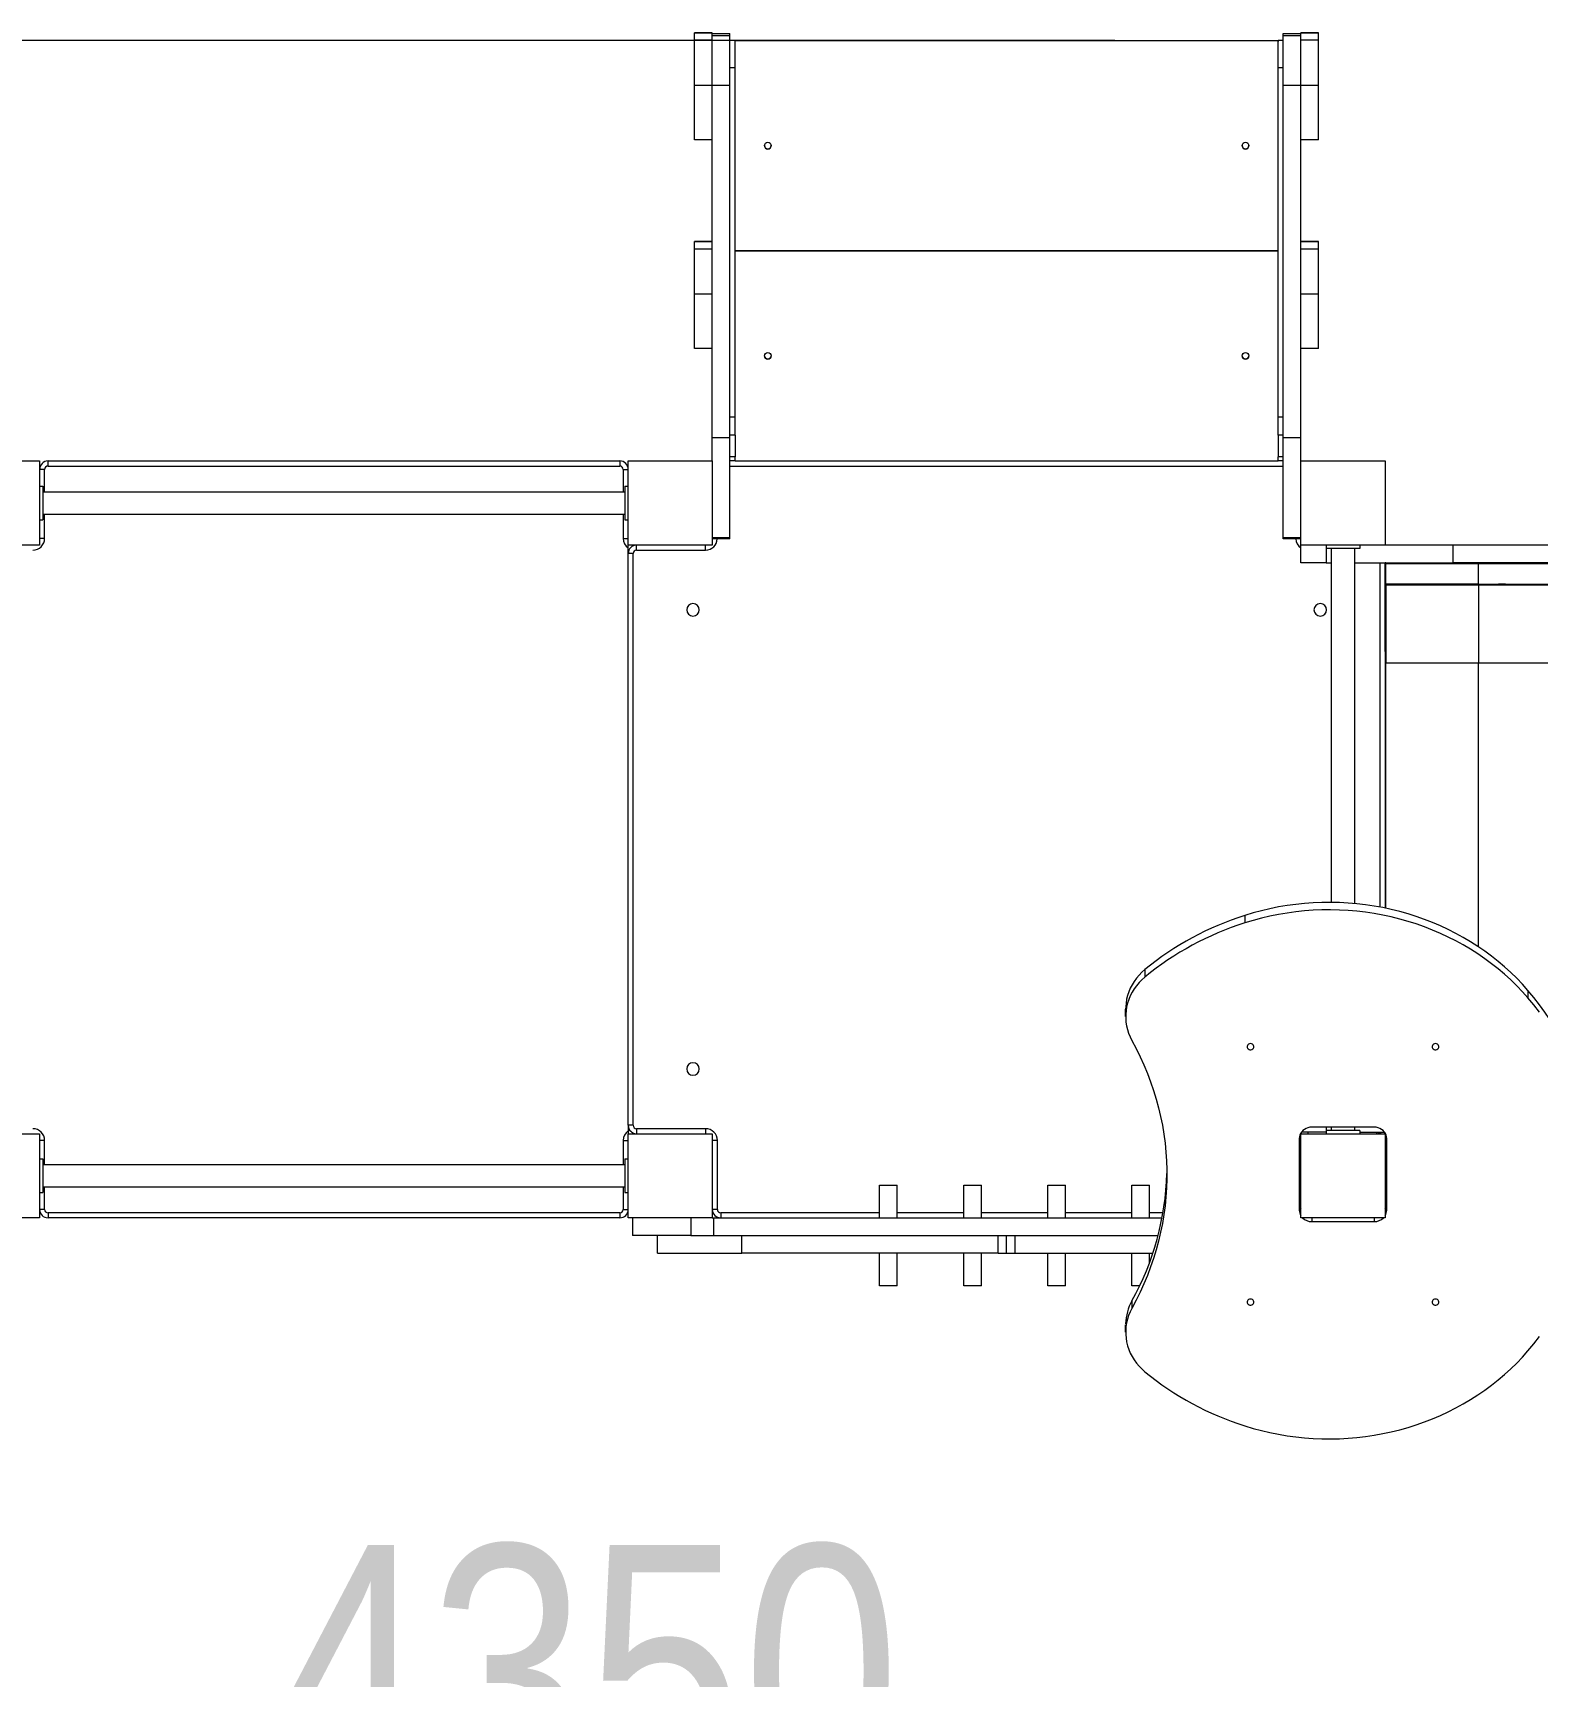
# Model space of a CAD drawing. Header units: millimetres. Extents: x -4375 to 4179, y -2869 to 2308.
# Drawn here: x -679 to 1110, y -1137 to 817 of the extents above; entities that cross this region are included whole.
import ezdxf

# ---------------------------------------------------------------- set-up
doc = ezdxf.new("R2010")
doc.units = ezdxf.units.MM
for name, color, linetype in [('DIKOM_ОБЪЕКТ', 7, 'Continuous'), ('DIKOM_РАЗМЕР_ЗОНА', 7, 'Continuous'), ('DIKOM_РАЗМЕР_ОБЪЕКТА', 7, 'Continuous')]:
    doc.layers.add(name, color=color, linetype=linetype)
doc.styles.add('style1', font='arial.ttf', dxfattribs={"width": 0.8})
doc.dimstyles.new('1-50', dxfattribs={"dimtxt": 300, "dimasz": 200, "dimexe": 100, "dimexo": 0, "dimgap": 100, "dimtad": 1, "dimtxsty": 'style1', "dimcen": 200, "dimclrd": 7, "dimclre": 7, "dimclrt": 7, "dimadec": 1, "dimazin": 2, "dimtfac": 1, "dimtmove": 0, "dimatfit": 2, "dimfxl": 0, "dimlwd": 25, "dimlwe": 18, "dimarcsym": 0})

# ---------------------------------------------------------------- blocks, each defined once
blk = doc.blocks.new('*D1')
at = {"layer": 'Defpoints', "color": 0, "transparency": 16777216}
for p in [(-2171.2, -294.2), (2178.8, -294.2), (-2171.2, -1386.7)]:
    blk.add_point(p, dxfattribs=at)
at = {"layer": 'DIKOM_РАЗМЕР_ОБЪЕКТА', "color": 7, "lineweight": 18, "transparency": 16777216}
for p, q in [((-2171.2, -294.2), (-2171.2, -1486.7)), ((2178.8, -294.2), (2178.8, -1486.7))]:
    blk.add_line(p, q, dxfattribs=at)
at = {"layer": 'DIKOM_РАЗМЕР_ОБЪЕКТА', "color": 7, "lineweight": 25, "transparency": 16777216}
blk.add_line((1978.8, -1386.7), (-1971.2, -1386.7), dxfattribs=at)
at = {"layer": 'DIKOM_РАЗМЕР_ОБЪЕКТА', "color": 7, "transparency": 16777216}
for points in [[(-1971.2, -1353.4), (-1971.2, -1420.1), (-2171.2, -1386.7)], [(1978.8, -1353.4), (1978.8, -1420.1), (2178.8, -1386.7)]]:
    blk.add_solid(points, dxfattribs=at)
at = {"layer": 'DIKOM_РАЗМЕР_ОБЪЕКТА', "color": 7, "transparency": 16777216, "insert": (-21.2, -1133.5), "char_height": 300, "attachment_point": 5, "style": 'style1'}
blk.add_mtext('4350', dxfattribs=at)
blk = doc.blocks.new('*D2')
at = {"layer": 'Defpoints', "color": 0, "transparency": 16777216}
for p in [(607.3, 807.7), (-2513.6, -592.3), (-721.2, -592.3)]:
    blk.add_point(p, dxfattribs=at)
at = {"layer": 'DIKOM_РАЗМЕР_ОБЪЕКТА', "color": 7, "lineweight": 18, "transparency": 16777216}
for p, q in [((607.3, 807.7), (-2613.6, 807.7)), ((-721.2, -592.3), (-2613.6, -592.3))]:
    blk.add_line(p, q, dxfattribs=at)
at = {"layer": 'DIKOM_РАЗМЕР_ОБЪЕКТА', "color": 7, "lineweight": 25, "transparency": 16777216}
blk.add_line((-2513.6, 607.7), (-2513.6, -392.3), dxfattribs=at)
at = {"layer": 'DIKOM_РАЗМЕР_ОБЪЕКТА', "color": 7, "transparency": 16777216}
for points in [[(-2546.9, 607.7), (-2480.3, 607.7), (-2513.6, 807.7)], [(-2546.9, -392.3), (-2480.3, -392.3), (-2513.6, -592.3)]]:
    blk.add_solid(points, dxfattribs=at)
at = {"layer": 'DIKOM_РАЗМЕР_ОБЪЕКТА', "color": 7, "transparency": 16777216, "insert": (-2766.8, 107.7), "char_height": 300, "attachment_point": 5, "rotation": 90, "style": 'style1'}
blk.add_mtext('1400', dxfattribs=at)
blk = doc.blocks.new('*D3')
at = {"layer": 'Defpoints', "color": 0, "transparency": 16777216}
for p in [(4178.8, -187.3), (-3671.2, -1137.3), (-3671.2, -2768.6)]:
    blk.add_point(p, dxfattribs=at)
at = {"layer": 'DIKOM_РАЗМЕР_ЗОНА', "color": 7, "lineweight": 18, "transparency": 16777216}
for p, q in [((4178.8, -187.3), (4178.8, -2868.6)), ((-3671.2, -1137.3), (-3671.2, -2868.6))]:
    blk.add_line(p, q, dxfattribs=at)
at = {"layer": 'DIKOM_РАЗМЕР_ЗОНА', "color": 7, "lineweight": 25, "transparency": 16777216}
blk.add_line((3978.8, -2768.6), (-3471.2, -2768.6), dxfattribs=at)
at = {"layer": 'DIKOM_РАЗМЕР_ЗОНА', "color": 7, "transparency": 16777216}
for points in [[(-3471.2, -2735.3), (-3471.2, -2801.9), (-3671.2, -2768.6)], [(3978.8, -2735.3), (3978.8, -2801.9), (4178.8, -2768.6)]]:
    blk.add_solid(points, dxfattribs=at)
at = {"layer": 'DIKOM_РАЗМЕР_ЗОНА', "color": 7, "transparency": 16777216, "insert": (253.8, -2515.4), "char_height": 300, "attachment_point": 5, "style": 'style1'}
blk.add_mtext('7850', dxfattribs=at)

msp = doc.modelspace()

# ---------------------------------------------------------------- linework, layer by layer
at = {"layer": 'DIKOM_ОБЪЕКТ', "color": 7, "linetype": 'Continuous', "lineweight": 15}
for p, q in [((107.781, 816.784), (128.781, 816.784)), ((107.781, 816.778), (107.781, 816.784)), ((128.781, 816.778), (107.781, 816.778)), ((107.781, 816.776), (107.781, 816.778)), ((128.781, 816.776), (107.781, 816.776)), ((107.781, 807.933), (107.781, 816.776)), ((128.781, 807.933), (107.781, 807.933)), ((107.781, 754.39), (107.781, 807.933)), ((128.781, 816.778), (128.781, 816.784)), ((128.781, 816.776), (128.781, 816.778)), ((128.781, 816.165), (128.781, 816.776)), ((128.781, 816.165), (149.781, 816.165)), ((128.781, 813.501), (128.781, 816.162)), ((128.781, 807.933), (128.781, 813.501)), ((149.781, 813.421), (128.781, 813.421)), ((128.781, 754.39), (128.781, 807.933)), ((149.781, 813.421), (149.781, 816.165)), ((149.781, 754.136), (149.781, 813.421)), ((155.781, 807.669), (149.781, 807.669)), ((155.781, 807.669), (149.781, 807.669)), ((155.781, 807.669), (801.781, 807.669)), ((155.781, 806.506), (155.781, 807.669)), ((155.781, 807.669), (155.781, 807.669)), ((155.781, 807.669), (801.781, 807.669)), ((155.781, 807.669), (155.781, 807.669)), ((155.781, 775.392), (155.781, 806.506)), ((801.781, 807.669), (801.781, 806.506)), ((801.781, 807.669), (801.781, 807.669)), ((807.781, 807.669), (801.781, 807.669)), ((801.781, 807.669), (801.781, 807.669)), ((807.781, 807.669), (801.781, 807.669)), ((801.781, 775.392), (801.781, 806.506)), ((807.781, 816.165), (828.781, 816.165)), ((807.781, 813.421), (807.781, 816.165)), ((828.781, 813.421), (807.781, 813.421)), ((807.781, 754.136), (807.781, 813.421)), ((828.781, 816.784), (849.781, 816.784)), ((828.781, 816.778), (828.781, 816.784)), ((849.781, 816.778), (828.781, 816.778)), ((828.781, 816.776), (828.781, 816.778)), ((849.781, 816.776), (828.781, 816.776)), ((828.781, 816.165), (828.781, 816.776)), ((828.781, 813.501), (828.781, 816.162)), ((828.781, 807.933), (828.781, 813.501)), ((849.781, 807.933), (828.781, 807.933)), ((828.781, 754.39), (828.781, 807.933)), ((849.781, 816.778), (849.781, 816.784)), ((849.781, 816.776), (849.781, 816.778)), ((849.781, 807.933), (849.781, 816.776)), ((849.781, 754.39), (849.781, 807.933)), ((155.781, 775.392), (149.781, 775.392)), ((155.781, 359.975), (155.781, 775.392)), ((801.781, 359.975), (801.781, 775.392)), ((807.781, 775.392), (801.781, 775.392)), ((128.781, 754.39), (107.781, 754.39)), ((107.781, 689.551), (107.781, 754.39)), ((128.781, 733.055), (128.781, 754.39)), ((149.781, 754.136), (128.781, 754.136)), ((149.781, 335.231), (149.781, 754.136)), ((828.781, 754.136), (807.781, 754.136)), ((807.781, 335.231), (807.781, 754.136)), ((849.781, 754.39), (828.781, 754.39)), ((828.781, 733.055), (828.781, 754.39)), ((849.781, 689.551), (849.781, 754.39)), ((128.781, 335.231), (128.781, 733.055)), ((828.781, 335.231), (828.781, 733.055)), ((128.781, 689.551), (107.781, 689.551)), ((849.781, 689.551), (828.781, 689.551)), ((107.781, 568.492), (128.781, 568.492)), ((107.781, 568.486), (107.781, 568.492)), ((128.781, 568.486), (107.781, 568.486)), ((107.781, 568.485), (107.781, 568.486)), ((128.781, 568.485), (107.781, 568.485)), ((107.781, 559.641), (107.781, 568.485)), ((828.781, 568.492), (849.781, 568.492)), ((849.781, 568.486), (828.781, 568.486)), ((849.781, 568.485), (828.781, 568.485)), ((849.781, 568.486), (849.781, 568.492)), ((849.781, 568.485), (849.781, 568.486)), ((849.781, 559.641), (849.781, 568.485)), ((128.781, 559.641), (107.781, 559.641)), ((107.781, 506.099), (107.781, 559.641)), ((801.781, 557.669), (155.781, 557.669)), ((155.781, 557.666), (801.781, 557.666)), ((155.781, 557.666), (801.781, 557.666)), ((849.781, 559.641), (828.781, 559.641)), ((849.781, 506.099), (849.781, 559.641)), ((128.781, 506.099), (107.781, 506.099)), ((107.781, 441.26), (107.781, 506.099)), ((849.781, 506.099), (828.781, 506.099)), ((849.781, 441.26), (849.781, 506.099)), ((128.781, 441.26), (107.781, 441.26)), ((849.781, 441.26), (828.781, 441.26)), ((155.781, 359.975), (149.781, 359.975)), ((155.781, 338.419), (155.781, 359.975)), ((801.781, 338.419), (801.781, 359.975)), ((807.781, 359.975), (801.781, 359.975)), ((149.781, 335.231), (128.781, 335.231)), ((128.781, 307.668), (128.781, 335.231)), ((155.781, 338.419), (149.781, 338.419)), ((149.781, 216.222), (149.781, 335.231)), ((155.781, 338.419), (155.781, 312.668)), ((801.781, 338.419), (801.781, 312.668)), ((807.781, 338.419), (801.781, 338.419)), ((828.781, 335.231), (807.781, 335.231)), ((807.781, 216.222), (807.781, 335.231)), ((828.781, 307.668), (828.781, 335.231)), ((155.781, 312.668), (149.781, 312.668)), ((155.781, 307.668), (155.781, 312.668)), ((801.781, 307.668), (801.781, 312.668)), ((807.781, 312.668), (801.781, 312.668)), ((-771.219, 307.668), (-671.219, 307.668)), ((-671.219, 307.668), (-671.219, 207.668)), ((-665.219, 297.668), (-671.219, 297.668)), ((-665.219, 271.168), (-665.219, 297.668)), ((-661.219, 307.668), (18.781, 307.668)), ((-661.219, 301.668), (-661.219, 307.668)), ((-661.219, 301.668), (18.781, 301.668)), ((18.781, 307.668), (18.781, 301.668)), ((22.781, 297.668), (28.781, 297.668)), ((22.781, 297.668), (22.781, 271.168)), ((28.781, 307.668), (128.781, 307.668)), ((28.781, 207.668), (28.781, 307.668)), ((128.781, 307.668), (128.781, 207.668)), ((155.781, 307.668), (149.781, 307.668)), ((149.781, 301.668), (807.781, 301.668)), ((155.781, 307.668), (801.781, 307.668)), ((807.781, 307.668), (801.781, 307.668)), ((828.781, 307.668), (928.781, 307.668)), ((828.781, 207.668), (828.781, 307.668)), ((928.781, 307.668), (928.781, 207.668)), ((-671.219, 277.668), (-667.219, 277.668)), ((-667.219, 277.668), (-667.219, 237.668)), ((24.781, 277.668), (28.781, 277.668)), ((24.781, 277.668), (24.781, 237.668)), ((-667.219, 271.168), (24.781, 271.168)), ((-671.219, 237.668), (-667.219, 237.668)), ((24.781, 244.168), (-667.219, 244.168)), ((-665.219, 215.668), (-665.219, 244.168)), ((22.781, 244.168), (22.781, 215.668)), ((24.781, 237.668), (28.781, 237.668)), ((-665.219, 215.668), (-671.219, 215.668)), ((22.781, 215.668), (28.781, 215.668)), ((149.781, 216.222), (128.781, 216.222)), ((149.781, 215.289), (128.781, 215.289)), ((149.781, 215.289), (149.781, 216.222)), ((828.781, 216.222), (807.781, 216.222)), ((807.781, 215.289), (807.781, 216.222)), ((828.781, 215.289), (807.781, 215.289)), ((-671.219, 207.668), (-771.219, 207.668)), ((128.781, 207.668), (28.781, 207.668)), ((28.781, 197.668), (28.781, 207.668)), ((28.781, -482.332), (28.781, 197.668)), ((34.781, 197.668), (28.781, 197.668)), ((34.781, -482.332), (34.781, 197.668)), ((38.781, 201.668), (38.781, 207.668)), ((38.781, 201.668), (120.781, 201.668)), ((120.781, 201.668), (120.781, 207.668)), ((828.781, 186.668), (828.781, 207.668)), ((928.781, 207.668), (828.781, 207.668)), ((858.781, 207.668), (858.781, 186.668)), ((858.781, 207.668), (858.781, 203.668)), ((898.781, 203.668), (858.781, 203.668)), ((865.281, -217.229), (865.281, 203.668)), ((892.281, 203.668), (892.281, -218.596)), ((898.781, 207.668), (898.781, 203.668)), ((1009.931, 207.668), (928.781, 207.668)), ((1009.931, 186.668), (1009.931, 207.668)), ((1152.682, 207.668), (1009.931, 207.668)), ((858.781, 186.668), (828.781, 186.668)), ((858.781, 186.668), (865.281, 186.668)), ((892.281, 186.668), (1009.931, 186.668)), ((922.781, 186.668), (922.781, -222.839)), ((928.781, 186.668), (928.781, 185.843)), ((928.781, 162.168), (928.781, 185.668)), ((929.781, 185.69), (929.781, 186.668)), ((929.781, 161.168), (929.781, 185.69)), ((929.781, 185.69), (1039.736, 185.69)), ((1152.682, 186.668), (1009.931, 186.668)), ((1039.736, 185.69), (1039.736, 186.668)), ((1039.736, 185.69), (1312.225, 185.69)), ((1039.736, 161.168), (1039.736, 185.69)), ((928.781, 161.167), (928.781, 162.168)), ((928.781, 161.342), (928.781, -224.021)), ((928.781, 81.032), (928.781, 161.167)), ((1039.736, 161.168), (929.781, 161.168)), ((929.781, 161.168), (929.781, 160.167)), ((1039.736, 160.167), (929.781, 160.167)), ((929.781, 160.167), (929.781, 67.668)), ((1039.736, 161.168), (1355.203, 161.168)), ((1039.736, 160.167), (1039.736, 161.168)), ((1307.023, 160.167), (1039.736, 160.167)), ((1039.736, 160.167), (1039.736, 67.668)), ((928.781, 67.668), (929.781, 67.668)), ((929.781, 67.668), (1039.736, 67.668)), ((929.781, -224.229), (929.781, 67.668)), ((1039.736, 67.668), (1254.254, 67.668)), ((1039.736, -270.016), (1039.736, 67.668)), ((762.005, -232.782), (762.005, -241.662)), ((643.229, -297.17), (643.229, -306.05)), ((1098.673, -321.934), (1098.673, -330.814)), ((620.332, -352.974), (620.332, -344.094)), ((34.781, -482.332), (28.781, -482.332)), ((28.781, -482.332), (28.781, -492.332)), ((120.781, -486.332), (38.781, -486.332)), ((38.781, -486.332), (38.781, -492.332)), ((120.781, -486.332), (120.781, -492.332)), ((915.781, -484.52), (841.781, -484.52)), ((858.781, -484.52), (858.781, -490.332)), ((898.781, -488.332), (858.781, -488.332)), ((858.781, -488.332), (858.781, -492.332)), ((865.281, -488.332), (865.281, -484.52)), ((892.281, -484.52), (892.281, -488.332)), ((898.781, -488.332), (898.781, -492.332)), ((-771.219, -492.332), (-671.219, -492.332)), ((-671.219, -492.332), (-671.219, -592.332)), ((-665.219, -500.332), (-671.219, -500.332)), ((-665.219, -528.832), (-665.219, -500.332)), ((22.781, -500.332), (28.781, -500.332)), ((22.781, -500.332), (22.781, -528.832)), ((28.781, -492.332), (128.781, -492.332)), ((28.781, -592.332), (28.781, -492.332)), ((128.781, -492.332), (128.781, -592.332)), ((134.781, -500.332), (128.781, -500.332)), ((134.781, -582.332), (134.781, -500.332)), ((826.781, -498.113), (826.781, -583.226)), ((828.781, -491.331), (828.781, -492.332)), ((828.781, -492.332), (928.781, -492.332)), ((828.781, -592.332), (828.781, -492.332)), ((858.781, -490.332), (829.482, -490.332)), ((836.781, -490.332), (836.781, -492.332)), ((858.781, -490.332), (858.781, -490.332)), ((898.781, -490.332), (928.081, -490.332)), ((918.781, -490.332), (918.781, -492.332)), ((928.781, -491.331), (928.781, -492.332)), ((928.781, -492.332), (928.781, -592.332)), ((930.781, -583.226), (930.781, -498.113)), ((-671.219, -522.332), (-667.219, -522.332)), ((-667.219, -522.332), (-667.219, -562.332)), ((24.781, -522.332), (28.781, -522.332)), ((24.781, -522.332), (24.781, -562.332)), ((-667.219, -528.832), (24.781, -528.832)), ((-671.219, -562.332), (-667.219, -562.332)), ((24.781, -555.832), (-667.219, -555.832)), ((-665.219, -582.332), (-665.219, -555.832)), ((22.781, -555.832), (22.781, -582.332)), ((24.781, -562.332), (28.781, -562.332)), ((327.781, -553.332), (348.781, -553.332)), ((327.781, -592.332), (327.781, -553.332)), ((348.781, -592.332), (348.781, -553.332)), ((427.781, -553.332), (448.781, -553.332)), ((427.781, -592.332), (427.781, -553.332)), ((448.781, -592.332), (448.781, -553.332)), ((527.781, -553.332), (548.781, -553.332)), ((527.781, -592.332), (527.781, -553.332)), ((548.781, -592.332), (548.781, -553.332)), ((627.781, -553.332), (648.781, -553.332)), ((627.781, -592.332), (627.781, -553.332)), ((648.781, -592.332), (648.781, -553.332)), ((-665.219, -582.332), (-671.219, -582.332)), ((22.781, -582.332), (28.781, -582.332)), ((134.781, -582.332), (128.781, -582.332)), ((-671.219, -592.332), (-771.219, -592.332)), ((18.781, -586.332), (-661.219, -586.332)), ((-661.219, -586.332), (-661.219, -592.332)), ((18.781, -592.332), (-661.219, -592.332)), ((18.781, -586.332), (18.781, -592.332)), ((128.781, -592.332), (28.781, -592.332)), ((33.781, -592.332), (33.781, -613.332)), ((103.05, -592.332), (103.05, -613.332)), ((128.781, -592.332), (130.016, -592.332)), ((130.016, -592.332), (130.016, -613.332)), ((130.016, -592.332), (663.558, -592.332)), ((138.781, -586.332), (138.781, -592.332)), ((327.781, -586.332), (138.781, -586.332)), ((427.781, -586.332), (348.781, -586.332)), ((527.781, -586.332), (448.781, -586.332)), ((627.781, -586.332), (548.781, -586.332)), ((664.643, -586.332), (648.781, -586.332)), ((928.781, -592.332), (828.781, -592.332)), ((841.781, -592.332), (841.781, -596.819)), ((841.781, -596.819), (915.781, -596.819)), ((915.781, -592.332), (915.781, -596.819)), ((103.05, -613.332), (33.781, -613.332)), ((63.781, -634.332), (63.781, -613.332)), ((103.05, -613.332), (130.016, -613.332)), ((130.016, -613.332), (658.834, -613.332)), ((163.781, -634.332), (163.781, -613.332)), ((468.781, -634.332), (468.781, -613.332)), ((478.781, -634.332), (478.781, -613.332)), ((478.781, -634.332), (478.781, -613.332)), ((488.781, -634.332), (488.781, -613.332)), ((63.781, -634.332), (163.781, -634.332)), ((468.781, -634.332), (163.781, -634.332)), ((327.781, -672.422), (327.781, -634.332)), ((348.781, -672.422), (348.781, -634.332)), ((427.781, -672.422), (427.781, -634.332)), ((448.781, -672.422), (448.781, -634.332)), ((468.781, -634.332), (478.781, -634.332)), ((478.781, -634.332), (488.781, -634.332)), ((488.781, -634.332), (652.626, -634.332)), ((527.781, -672.422), (527.781, -634.332)), ((548.781, -672.422), (548.781, -634.332)), ((627.781, -672.422), (627.781, -634.332)), ((648.781, -645.267), (648.781, -634.332)), ((327.781, -673.332), (327.781, -672.422)), ((348.781, -673.332), (327.781, -673.332)), ((348.781, -673.332), (348.781, -672.422)), ((427.781, -673.332), (427.781, -672.422)), ((448.781, -673.332), (427.781, -673.332)), ((448.781, -673.332), (448.781, -672.422)), ((527.781, -673.332), (527.781, -672.422)), ((548.781, -673.332), (527.781, -673.332)), ((548.781, -673.332), (548.781, -672.422)), ((627.781, -673.332), (627.781, -672.422)), ((636.882, -673.332), (627.781, -673.332)), ((627.738, -691.088), (627.738, -699.968)), ((620.332, -728.365), (620.332, -719.486))]:
    msp.add_line(p, q, dxfattribs=at)
at = {"layer": 'DIKOM_ОБЪЕКТ', "color": 7, "linetype": 'Continuous', "lineweight": 15, "flags": 128}
for points in [[(1072.226, 160.99), (1071.973, 161.008), (1071.24, 161.023), (1070.111, 161.034), (1068.714, 161.04), (1067.205, 161.04), (1065.755, 161.034), (1064.527, 161.023), (1063.66, 161.008), (1063.251, 160.99), (1063.226, 160.985), (1063.48, 160.967), (1064.212, 160.952), (1065.341, 160.94), (1066.739, 160.934), (1068.247, 160.934), (1069.697, 160.94), (1070.925, 160.952), (1071.792, 160.967), (1072.201, 160.985), (1072.226, 160.99)], [(1098.673, -321.934), (1092.135, -314.599), (1085.319, -307.473), (1078.235, -300.566), (1070.891, -293.886), (1063.296, -287.441), (1055.458, -281.238), (1047.388, -275.286), (1039.095, -269.59), (1030.589, -264.159), (1021.88, -258.998), (1012.979, -254.114), (1003.897, -249.513), (994.644, -245.2), (985.231, -241.18), (975.67, -237.459), (965.973, -234.04), (956.15, -230.928), (946.214, -228.126), (936.178, -225.639), (926.051, -223.468), (915.848, -221.617), (905.581, -220.088), (895.261, -218.883), (884.9, -218.002), (874.513, -217.447), (864.11, -217.22), (853.706, -217.319), (843.311, -217.745), (832.938, -218.498), (822.601, -219.576), (812.311, -220.979), (802.081, -222.704), (791.924, -224.749), (781.85, -227.113), (771.873, -229.791), (762.005, -232.782)], [(1098.673, -330.814), (1092.135, -323.478), (1085.319, -316.353), (1078.235, -309.446), (1070.891, -302.766), (1063.296, -296.321), (1055.458, -290.118), (1047.388, -284.166), (1039.095, -278.47), (1030.589, -273.039), (1021.88, -267.878), (1012.979, -262.994), (1003.897, -258.393), (994.644, -254.08), (985.231, -250.06), (975.67, -246.338), (965.973, -242.92), (956.15, -239.808), (946.214, -237.006), (936.178, -234.519), (926.051, -232.348), (915.848, -230.497), (905.581, -228.968), (895.261, -227.762), (884.9, -226.882), (874.513, -226.327), (864.11, -226.1), (853.706, -226.199), (843.311, -226.625), (832.938, -227.378), (822.601, -228.456), (812.311, -229.859), (802.081, -231.584), (791.924, -233.629), (781.85, -235.993), (771.873, -238.671), (762.005, -241.662)], [(643.229, -297.17), (639.623, -300.364), (636.281, -303.786), (633.22, -307.416), (630.454, -311.237), (628, -315.228), (625.869, -319.369), (624.072, -323.638), (622.619, -328.013), (621.517, -332.472), (620.772, -336.991), (620.389, -341.547), (620.332, -344.094)], [(643.229, -306.05), (639.623, -309.244), (636.281, -312.665), (633.22, -316.296), (630.454, -320.116), (628, -324.107), (625.869, -328.248), (624.072, -332.518), (622.619, -336.893), (621.517, -341.352), (620.772, -345.871), (620.389, -350.427), (620.368, -354.996), (620.71, -359.554), (621.413, -364.079), (622.474, -368.546), (623.887, -372.932), (625.645, -377.214), (627.738, -381.371)], [(1178.271, -531.79), (1178.226, -526.534), (1177.869, -516.027), (1177.155, -505.535), (1176.085, -495.068), (1174.659, -484.636), (1172.88, -474.249), (1170.749, -463.916), (1168.267, -453.647), (1165.438, -443.453), (1162.264, -433.342), (1158.748, -423.325), (1154.893, -413.411), (1150.703, -403.609), (1146.182, -393.928), (1141.334, -384.378), (1136.164, -374.968), (1130.677, -365.707), (1124.878, -356.603), (1118.772, -347.666), (1112.365, -338.903), (1105.663, -330.323), (1098.673, -321.934)], [(1112.365, -347.783), (1105.663, -339.203), (1098.673, -330.814)], [(627.738, -381.371), (632.844, -390.97), (637.63, -400.702), (642.093, -410.56), (646.228, -420.535), (650.032, -430.618), (653.5, -440.799), (656.631, -451.07), (659.421, -461.421), (661.868, -471.843), (663.969, -482.327), (665.723, -492.863), (667.128, -503.442), (668.183, -514.055), (668.887, -524.691), (669.239, -535.342), (669.239, -545.997), (668.887, -556.648), (668.183, -567.284), (667.128, -577.897), (665.723, -588.476), (663.969, -599.012), (661.868, -609.496), (659.421, -619.918), (656.631, -630.269), (653.5, -640.54), (650.032, -650.721), (646.228, -660.804), (642.093, -670.779), (637.63, -680.637), (632.844, -690.369), (627.738, -699.968)], [(768.781, -385.221), (767.602, -385.382), (766.528, -385.851), (765.654, -386.586), (765.058, -387.521), (764.792, -388.575), (764.882, -389.652), (765.317, -390.658), (766.061, -391.503), (767.046, -392.112), (768.185, -392.43), (769.377, -392.43), (770.517, -392.112), (771.502, -391.503), (772.245, -390.658), (772.681, -389.652), (772.77, -388.575), (772.505, -387.521), (771.909, -386.586), (771.035, -385.851), (769.96, -385.382), (768.781, -385.221)], [(988.781, -385.221), (987.602, -385.382), (986.528, -385.851), (985.654, -386.586), (985.058, -387.521), (984.792, -388.575), (984.882, -389.652), (985.317, -390.658), (986.061, -391.503), (987.046, -392.112), (988.185, -392.43), (989.377, -392.43), (990.517, -392.112), (991.502, -391.503), (992.245, -390.658), (992.681, -389.652), (992.77, -388.575), (992.505, -387.521), (991.909, -386.586), (991.035, -385.851), (989.96, -385.382), (988.781, -385.221)], [(841.781, -484.52), (839.435, -484.687), (837.146, -485.185), (834.971, -486.001), (832.964, -487.116), (831.175, -488.501), (829.646, -490.123), (828.416, -491.942), (827.515, -493.912), (826.966, -495.986), (826.781, -498.113)], [(930.781, -498.113), (930.597, -495.986), (930.047, -493.912), (929.146, -491.942), (927.916, -490.123), (926.388, -488.501), (924.598, -487.116), (922.591, -486.001), (920.416, -485.185), (918.128, -484.687), (915.781, -484.52)], [(627.738, -699.968), (625.645, -704.125), (623.887, -708.407), (622.474, -712.793), (621.413, -717.26), (620.71, -721.785), (620.368, -726.343), (620.389, -730.912), (620.772, -735.468), (621.517, -739.987), (622.619, -744.446), (624.072, -748.821), (625.869, -753.091), (628, -757.232), (630.454, -761.223), (633.22, -765.043), (636.281, -768.674), (639.623, -772.095), (643.229, -775.289)], [(768.781, -688.869), (767.602, -689.03), (766.528, -689.498), (765.654, -690.233), (765.058, -691.169), (764.792, -692.222), (764.882, -693.3), (765.317, -694.306), (766.061, -695.151), (767.046, -695.759), (768.185, -696.078), (769.377, -696.078), (770.517, -695.759), (771.502, -695.151), (772.245, -694.306), (772.681, -693.3), (772.77, -692.222), (772.505, -691.169), (771.909, -690.233), (771.035, -689.498), (769.96, -689.03), (768.781, -688.869)], [(988.781, -688.869), (987.602, -689.03), (986.528, -689.498), (985.654, -690.233), (985.058, -691.169), (984.792, -692.222), (984.882, -693.3), (985.317, -694.306), (986.061, -695.151), (987.046, -695.759), (988.185, -696.078), (989.377, -696.078), (990.517, -695.759), (991.502, -695.151), (992.245, -694.306), (992.681, -693.3), (992.77, -692.222), (992.505, -691.169), (991.909, -690.233), (991.035, -689.498), (989.96, -689.03), (988.781, -688.869)], [(1098.673, -750.525), (1105.663, -742.137), (1112.365, -733.556)], [(762.005, -839.677), (771.873, -842.668), (781.85, -845.346), (791.924, -847.71), (802.081, -849.755), (812.311, -851.48), (822.601, -852.883), (832.938, -853.961), (843.311, -854.714), (853.706, -855.14), (864.11, -855.239), (874.513, -855.012), (884.9, -854.457), (895.261, -853.577), (905.581, -852.371), (915.848, -850.842), (926.051, -848.991), (936.178, -846.82), (946.214, -844.333), (956.15, -841.531), (965.973, -838.419), (975.67, -835.001), (985.231, -831.279), (994.644, -827.259), (1003.897, -822.946), (1012.979, -818.345), (1021.88, -813.461), (1030.589, -808.3), (1039.095, -802.869), (1047.388, -797.173), (1055.458, -791.221), (1063.296, -785.018), (1070.891, -778.573), (1078.235, -771.893), (1085.319, -764.986), (1092.135, -757.861), (1098.673, -750.525)]]:
    msp.add_lwpolyline(points, dxfattribs=at)
at = {"layer": 'DIKOM_ОБЪЕКТ', "color": 7, "linetype": 'Continuous', "lineweight": 15, "extrusion": (-2.77559e-17, -2.8163e-06, 1)}
for centre in [(194.781, 682.669, -0.002), (762.781, 682.669, -0.002)]:
    msp.add_circle(centre, 4, dxfattribs=at)
at = {"layer": 'DIKOM_ОБЪЕКТ', "color": 7, "linetype": 'Continuous', "lineweight": 15, "extrusion": (-5.31699e-17, -2.8163e-06, 1)}
for centre in [(194.781, 432.666, -0.001), (762.781, 432.666, -0.001)]:
    msp.add_circle(centre, 4, dxfattribs=at)
at = {"layer": 'DIKOM_ОБЪЕКТ', "color": 7, "linetype": 'Continuous', "lineweight": 15, "extrusion": (2.76751e-16, -3.49148e-15, -1)}
for centre in [(-105.781, 130.668), (-851.781, 130.668), (-105.781, -415.332)]:
    msp.add_circle(centre, 7.5, dxfattribs=at)
at = {"layer": 'DIKOM_ОБЪЕКТ', "color": 7, "linetype": 'Continuous', "lineweight": 15}
for centre, radius, start, end in [((194.781, 682.669), 4, 180, 0), ((762.781, 682.669), 4, 180, 0), ((194.781, 432.666), 4, 180, 0), ((762.781, 432.666), 4, 180, 0), ((-661.219, 297.668), 10, 90, 180), ((-661.219, 297.668), 4, 90, 180), ((18.781, 297.668), 10, 0, 90), ((18.781, 297.668), 4, 0, 90), ((-679.219, 215.668), 14, 270, 0), ((36.632, 215.615), 13.85, 179.781263, 235.473), ((836.565, 215.556), 13.751, 181.11275, 235.526983), ((38.781, 197.668), 10, 90, 180), ((38.781, 197.668), 4, 90, 180), ((120.802, 215.631), 13.962, 269.91563, 357.126383), ((929.781, 185.668), 1, 90, 180), ((929.497, 172.587), 13.106, 88.756701, 93.129924), ((929.781, 162.168), 1, 180.046473, 269.999821), ((929.781, 161.167), 1, 180.229252, 270.000359), ((870.466, -574.998), 358.992, 107.585386, 129.270895), ((870.466, -583.877), 358.992, 107.585386, 129.270895), ((-679.219, -500.332), 14, 0, 90), ((38.781, -482.332), 10, 180, 270), ((38.781, -482.332), 4, 180, 270), ((120.781, -500.332), 14, 0, 90), ((36.679, -500.307), 13.898, 124.630096, 180.102522), ((918.781, -482.332), 10, 270, 306.869898), ((340.677, -530.993), 328.687, 330.851483, 358.514668), ((-661.219, -582.332), 10, 180, 270), ((-661.219, -582.332), 4, 180, 270), ((18.781, -582.332), 4, 270, 0), ((18.781, -582.332), 10, 270, 0), ((138.781, -582.332), 10, 180, 270), ((138.781, -582.332), 4, 180, 270), ((839.46, -574.286), 12.683, 181.478623, 212.651287), ((839.46, -583.165), 12.683, 181.478623, 212.651287), ((918.103, -574.286), 12.683, 327.348713, 358.521377), ((918.103, -583.165), 12.683, 327.348713, 358.521377), ((841.603, -581.159), 15.661, 225.593704, 270.653605), ((915.96, -581.159), 15.661, 269.346395, 314.406296), ((678.698, -719.568), 58.378, 150.800687, 178.833063), ((870.466, -497.462), 358.992, 230.729105, 252.414614)]:
    msp.add_arc(centre, radius, start, end, dxfattribs=at)
at = {"layer": 'DIKOM_ОБЪЕКТ', "color": 7, "linetype": 'Continuous', "lineweight": 15, "extrusion": (0, 0, -1)}
msp.add_ellipse((965.726, 160.987), major_axis=(4.5, 0), ratio=0.01192085, dxfattribs=at)

# ---------------------------------------------------------------- dimensions: what is measured, and where the dimension line sits
at = {"layer": 'DIKOM_РАЗМЕР_ЗОНА'}
dim = msp.add_linear_dim(base=(-3671.182, -2768.598), p1=(4178.818, -187.332), p2=(-3671.182, -1137.332), dimstyle='1-50', dxfattribs=at)
dim.commit()
dim.dimension.update_dxf_attribs({"geometry": '*D3', "text_midpoint": (253.818, -2768.598), "dimtype": 160})
at = {"layer": 'DIKOM_РАЗМЕР_ОБЪЕКТА'}
dim = msp.add_linear_dim(base=(-2513.603, -592.332), p1=(607.28, 807.671), p2=(-721.219, -592.332), angle=90, dimstyle='1-50', dxfattribs=at)
dim.commit()
dim.dimension.update_dxf_attribs({"geometry": '*D2', "text_midpoint": (-2513.603, 107.67), "dimtype": 160})
dim = msp.add_linear_dim(base=(-2171.182, -1386.741), p1=(2178.818, -294.213), p2=(-2171.182, -294.213), dimstyle='1-50', dxfattribs=at)
dim.commit()
dim.dimension.update_dxf_attribs({"geometry": '*D1', "text_midpoint": (-21.182, -1386.741), "dimtype": 160})

doc.saveas('drawing.dxf')
